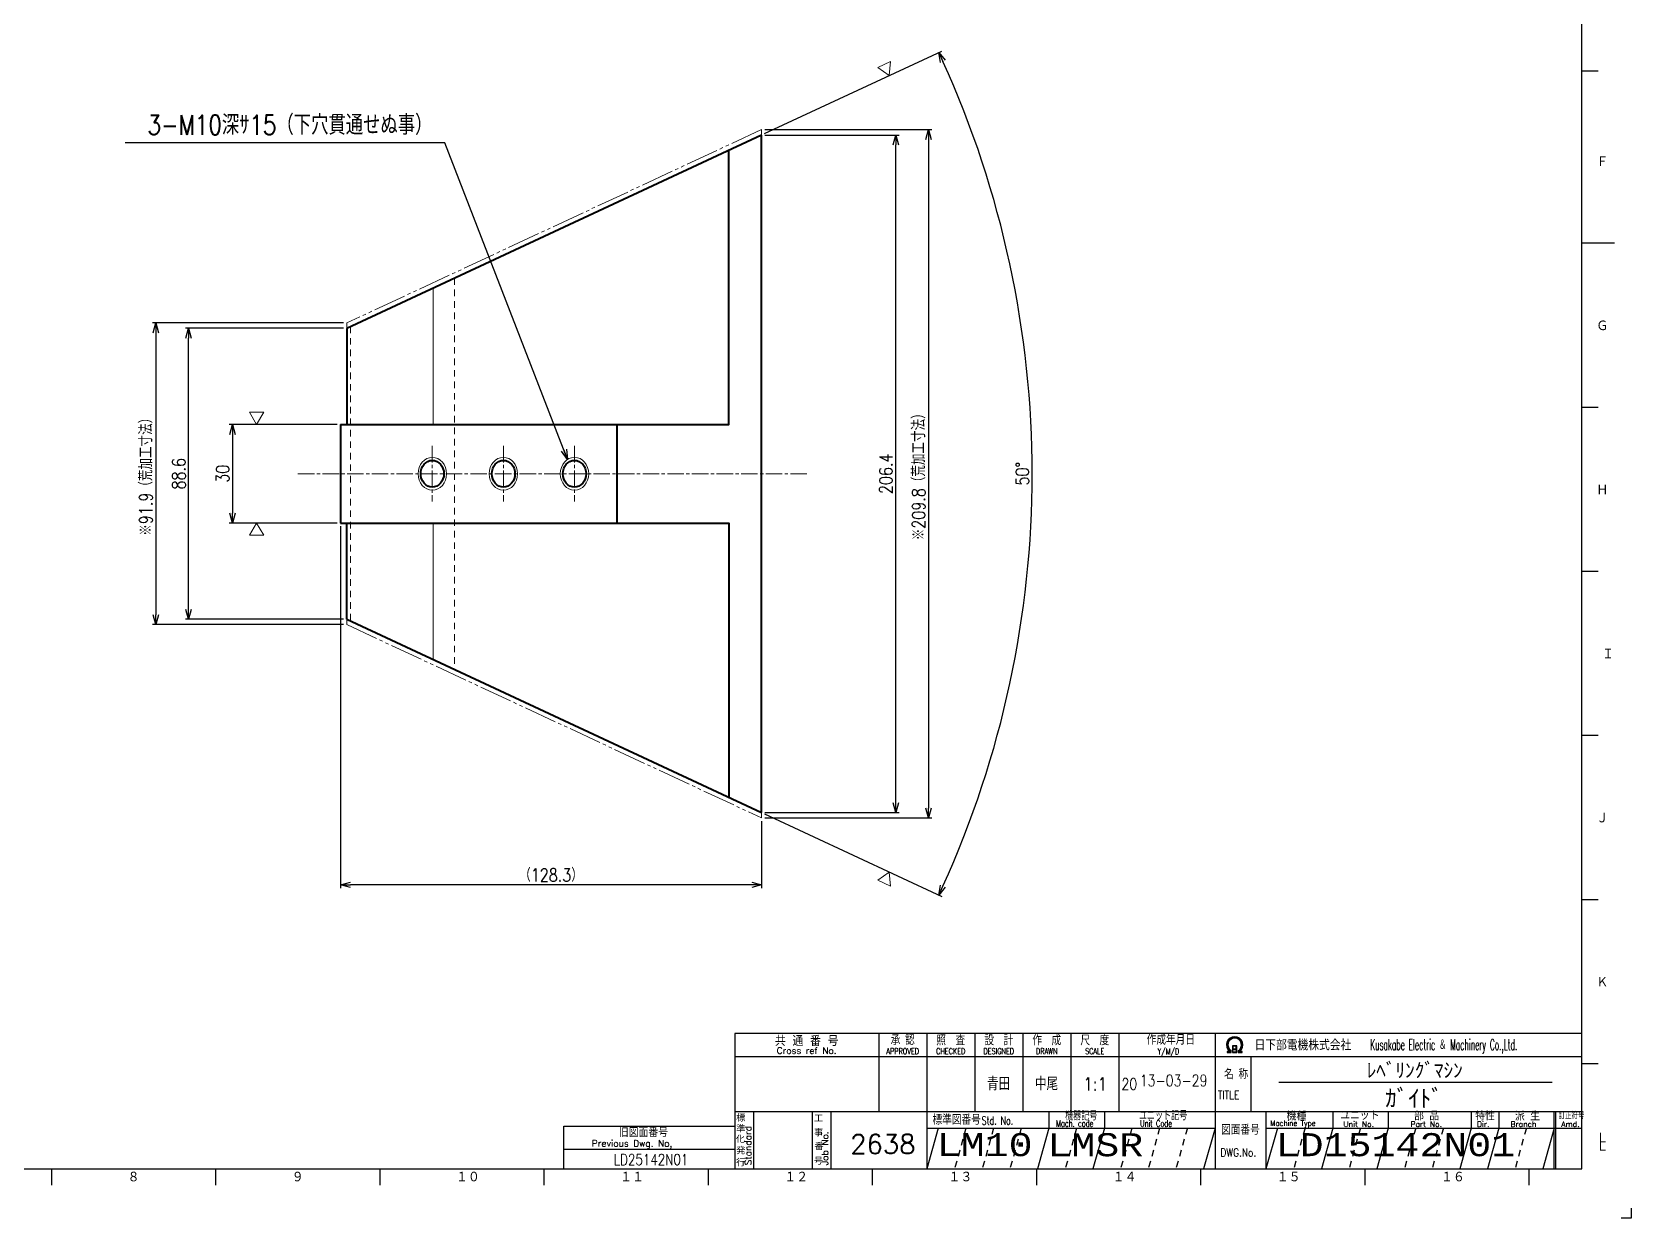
# Model space of a CAD drawing. Header units: millimetres. Extents: x 0 to 841, y 0 to 1188.
# Drawn here: x 354 to 841, y 0 to 361.4 of the extents above; entities that cross this region are included whole.
import ezdxf
from ezdxf.enums import TextEntityAlignment as Align

# ---------------------------------------------------------------- set-up
doc = ezdxf.new("R2010")
doc.units = ezdxf.units.MM
for name, pattern in [('GEN3A', [3.5, 2, -1.5]), ('GEN4A', [15, 10, -1, 1, -1, 1, -1]), ('GEN7A', [7.5, 5, -0.75, 1, -0.75]), ('HIDDEN2', [3.5, 2, -1.5])]:
    doc.linetypes.add(name, pattern=pattern)
doc.layers.get('0').update_dxf_attribs({"linetype": 'CONTINUOUS', "lineweight": 20})
doc.layers.get('DEFPOINTS').update_dxf_attribs({"linetype": 'CONTINUOUS'})
for name, color, linetype, lineweight in [('2', 5, 'CONTINUOUS', 40), ('3A', 6, 'HIDDEN2', 20), ('4', 3, 'CONTINUOUS', 13), ('4A', 3, 'GEN4A', 13), ('5', 3, 'CONTINUOUS', 13), ('7A', 4, 'GEN7A', 13), ('8', 1, 'CONTINUOUS', 13)]:
    doc.layers.add(name, color=color, linetype=linetype, lineweight=lineweight)
doc.layers.add('RAHM2', color=1, linetype='CONTINUOUS')
doc.styles.add('DIMENSION', font='monotxt.shx', dxfattribs={"bigfont": 'bigfont.shx'})
doc.styles.get("Standard").update_dxf_attribs({"font": 'romans.shx', "width": 0.8, "bigfont": 'extfont2.shx'})
doc.dimstyles.new('GEN-ISO', dxfattribs={"dimtxt": 4, "dimasz": 3, "dimexe": 1, "dimexo": 1, "dimgap": 1, "dimtad": 3, "dimrnd": 0.01, "dimdsep": 46, "dimtxsty": 'Standard', "dimblk": 'OPEN30', "dimcen": 0, "dimclrt": 7, "dimadec": 3, "dimazin": 2, "dimtp": 0.1, "dimtm": 0.1, "dimtfac": 0.6, "dimtmove": 2, "dimatfit": 3, "dimldrblk": 'OPEN30', "dimfxl": 1, "dimarcsym": 0})
doc.dimstyles.new('GEN-ISO$0', dxfattribs={"dimtxt": 4, "dimasz": 3, "dimexe": 1, "dimexo": 1, "dimgap": 1, "dimtad": 3, "dimrnd": 0.01, "dimdsep": 46, "dimtxsty": 'Standard', "dimblk": 'OPEN30', "dimcen": 0, "dimclrt": 7, "dimazin": 2, "dimtp": 0.1, "dimtm": 0.1, "dimtfac": 0.6, "dimtmove": 2, "dimatfit": 3, "dimldrblk": 'OPEN30', "dimfxl": 1, "dimarcsym": 0})

# ---------------------------------------------------------------- blocks, each defined once
blk = doc.blocks.new('1A1ﾌﾞﾋﾝ')
at = {"layer": 'RAHM2', "color": 5, "linetype": 'Continuous'}
for p, q in [((826, 15), (826, 579)), ((831, 349.5), (826, 349.5)), ((836, 297), (826, 297)), ((831, 247), (826, 247)), ((831, 197), (826, 197)), ((831, 147), (826, 147)), ((831, 97), (826, 97)), ((831, 47), (826, 47)), ((25, 15), (826, 15)), ((360, 10), (360, 15)), ((410, 10), (410, 15)), ((460, 10), (460, 15)), ((510, 10), (510, 15)), ((560, 10), (560, 15)), ((610, 10), (610, 15)), ((660, 10), (660, 15)), ((710, 10), (710, 15)), ((760, 10), (760, 15)), ((810, 10), (810, 15)), ((841, 0), (838, 0)), ((841, 3), (841, 0))]:
    blk.add_line(p, q, dxfattribs=at)
at = {"layer": 'RAHM2', "color": 7, "linetype": 'Continuous'}
for p, q in [((611.93, 56.26), (611.93, 32.42)), ((626.55, 56.26), (626.55, 15)), ((641.18, 56.26), (641.18, 32.42)), ((655.8, 56.26), (655.8, 32.42)), ((670.43, 56.26), (670.43, 32.42)), ((685.05, 56.26), (685.05, 32.42)), ((714.3, 56.26), (714.3, 15)), ((568.05, 49.26), (826, 49.26)), ((685.05, 49.26), (685.05, 32.42)), ((714.3, 49.26), (714.3, 49.26)), ((725.17, 49.26), (725.17, 32.42)), ((568.05, 32.42), (826, 32.42)), ((573.77, 32.42), (573.77, 15)), ((591.59, 32.42), (591.59, 15)), ((597.3, 32.42), (597.3, 15)), ((663.73, 32.42), (663.73, 27.42)), ((680.59, 32.42), (680.59, 27.42)), ((729.82, 32.42), (729.82, 15)), ((750.15, 32.42), (750.15, 27.42)), ((767, 32.42), (767, 27.42)), ((792.29, 32.42), (792.29, 27.42)), ((800.72, 32.42), (800.72, 27.42)), ((817.57, 15), (817.57, 32.42)), ((818.07, 15), (818.07, 32.42)), ((516, 28), (568.05, 28)), ((516, 15), (516, 28)), ((626.55, 27.42), (714.3, 27.42)), ((729.82, 27.42), (826, 27.42)), ((516, 21), (568.05, 21))]:
    blk.add_line(p, q, dxfattribs=at)
at = {"layer": 'RAHM2', "color": 3, "linetype": 'Continuous'}
for p, q in [((733.73, 41.35), (817.03, 41.35)), ((630.02, 27.42), (626.55, 15)), ((663.73, 27.42), (660.26, 15)), ((680.59, 27.42), (677.12, 15)), ((714.3, 27.42), (710.83, 15)), ((750.15, 27.42), (746.68, 15)), ((767, 27.42), (763.54, 15)), ((792.29, 27.42), (788.82, 15)), ((800.72, 27.42), (797.25, 15))]:
    blk.add_line(p, q, dxfattribs=at)
at = {"layer": 'RAHM2', "color": 3, "linetype": 'GEN3A'}
for p, q in [((638.44, 27.42), (634.98, 15)), ((646.87, 27.42), (643.41, 15)), ((655.3, 27.42), (651.84, 15)), ((672.16, 27.42), (668.69, 15)), ((689.01, 27.42), (685.55, 15)), ((697.44, 27.42), (693.98, 15)), ((705.87, 27.42), (702.41, 15)), ((741.72, 27.42), (738.25, 15)), ((758.57, 27.42), (755.11, 15)), ((775.43, 27.42), (771.97, 15)), ((783.86, 27.42), (780.39, 15)), ((809.14, 27.42), (805.68, 15))]:
    blk.add_line(p, q, dxfattribs=at)
at = {"layer": 'RAHM2', "color": 5, "linetype": 'Continuous'}
blk.add_lwpolyline([(826, 56.26), (568.05, 56.26), (568.05, 15)], dxfattribs=at)
at = {"layer": 'RAHM2', "color": 7, "linetype": 'Continuous'}
for points in [[(718.02, 50.4), (719.22, 50.4), (719.22, 51.01)], [(718.02, 50.58), (718.97, 50.58), (718.97, 50.91)], [(718.72, 50.82), (718.72, 50.75), (718.02, 50.75), (718.02, 50.4)], [(719.62, 52.51), (719.62, 50.4), (720.92, 50.4), (720.92, 52.51), (719.62, 52.51)], [(719.77, 52.36), (719.77, 51.53), (720.77, 51.53), (720.77, 52.36), (719.77, 52.36)], [(720.77, 51.38), (720.77, 50.55), (719.77, 50.55), (719.77, 51.38), (720.77, 51.38)], [(721.32, 50.98), (721.32, 50.4), (722.58, 50.4), (722.58, 50.75), (721.85, 50.75), (721.85, 50.8)], [(721.57, 50.87), (721.57, 50.58), (722.58, 50.58)]]:
    blk.add_lwpolyline(points, dxfattribs=at)
at = {"layer": 'RAHM2', "color": 3, "linetype": 'Continuous'}
for points in [[(733.29, 27.42), (729.82, 15)], [(817.57, 27.42), (817.57, 27.42), (814.11, 15)]]:
    blk.add_lwpolyline(points, dxfattribs=at)
at = {"layer": 'RAHM2', "color": 7, "linetype": 'Continuous'}
for radius, start, end in [(2.5, 308.2706, 230.8952), (2.28, 303.9949, 234.4013), (2.06, 299.8294, 238.4756)]:
    blk.add_arc((720.3, 52.76), radius, start, end, dxfattribs=at)
at = {"layer": 'RAHM2', "color": 5, "linetype": 'Continuous'}
for s, height, p in [('Ｆ', 3.31, (830.43, 320.24)), ('Ｇ', 3.31, (830.43, 270.24)), ('Ｈ', 3.31, (830.43, 220.24)), ('Ｉ', 3.31, (832.19, 170.24)), ('Ｊ', 3.31, (830.43, 120.24)), ('Ｋ', 3.31, (830.43, 70.24)), ('Ｌ', 3.31, (830.43, 22.74)), ('Ｌ', 3.31, (830.43, 20.24)), ('８', 3.31, (383.1, 10.87)), ('９', 3.31, (433.1, 10.87)), ('１０', 3.311, (483.1, 10.87)), ('１１', 3.311, (533.1, 10.87)), ('１２', 3.311, (583.1, 10.87)), ('１３', 3.311, (633.1, 10.87)), ('１４', 3.311, (683.1, 10.87)), ('１５', 3.311, (733.1, 10.87)), ('１６', 3.311, (783.1, 10.87))]:
    blk.add_text(s, height=height, dxfattribs=at).set_placement(p)
at = {"layer": 'RAHM2', "color": 7, "linetype": 'Continuous'}
for s, height, p in [('共 通 番 号', 3, (589.93, 54.14)), ('Cross ref No.', 2, (589.93, 51.01))]:
    blk.add_text(s, height=height, dxfattribs=at).set_placement(p, align=Align.MIDDLE)
for s, height, width, p in [('承 認', 3, 0.7, (619.18, 54.35)), ('照  査', 3, 0.7, (633.8, 54.35)), ('設  計', 3, 0.7, (648.43, 54.35)), ('作  成', 3, 0.7, (663.05, 54.35)), ('尺  度', 3, 0.7, (677.67, 54.35)), ('APPROVED', 1.8, 0.8, (619.18, 50.85)), ('CHECKED', 1.8, 0.8, (633.8, 50.85)), ('DESIGNED', 1.8, 0.8, (648.43, 50.85)), ('DRAWN', 1.8, 0.8, (663.05, 50.85)), ('SCALE', 1.8, 0.8, (677.67, 50.85)), ('DWG.No.', 2.5, 0.8, (721.41, 19.96))]:
    blk.add_text(s, height=height, dxfattribs=dict(at, width=width)).set_placement(p, align=Align.MIDDLE)
for s, height, width, p in [('作成年月日', 3, 0.7, (693.49, 52.82)), ('Kusakabe Electric ＆ Machinery Co.,Ltd.', 3.3108, 0.5, (761.56, 51.19)), ('Y/M/D', 1.8, 0.8, (696.79, 49.87)), ('名 称', 3, 0.7, (717.06, 42.33)), ('20', 3.5, 0.8, (685.81, 39.08)), ('TITLE', 2.5, 0.8, (715.18, 36.25)), ('標準図番号', 3, 0.7, (628.26, 28.44)), ('Std. No.', 2.5, 0.7, (643.23, 28.44)), ('Mach. code', 2, 0.7, (665.86, 27.83)), ('機器記号', 2.5, 0.7, (668.65, 29.77)), ('ユニット記号', 2.5, 0.7, (691.14, 29.85)), ('Unit Code', 2, 0.7, (691.45, 27.83)), ('Machine Type', 1.7, 0.9, (731.15, 28.05)), ('訂正符号', 2, 0.7, (818.96, 30.16)), ('図面番号', 3, 0.7, (716.15, 25.37))]:
    blk.add_text(s, height=height, dxfattribs=dict(at, width=width)).set_placement(p)
at = {"layer": 'RAHM2', "color": 7, "linetype": 'Continuous', "width": 0.844147}
blk.add_text('日下部電機株式会社', height=3.311, dxfattribs=at).set_placement((726.35, 51.06), (755.79, 51.06), align=Align.FIT)
at = {"layer": 'RAHM2', "color": 7, "linetype": 'Continuous'}
for s, height, p in [('標', 2, (568.44, 29.43)), ('工', 2, (592.15, 29.24)), ('機種', 2.4, (736.08, 29.76)), ('ユニット', 2.4, (752.39, 29.96)), ('Unit No.', 1.7, (753.39, 27.76)), ('Part No.', 1.7, (773.81, 27.76)), ('部 品', 2.4, (774.93, 29.79)), ('特性', 2.4, (793.55, 29.78)), ('Dir.', 1.7, (794.09, 27.76)), ('Branch', 1.7, (804.28, 27.76)), ('派 生', 2.4, (805.65, 29.72)), ('Amd.', 1.7, (819.74, 27.76)), ('旧図面番号', 2.5, (532.71, 24.69)), ('化', 2, (568.37, 22.95)), ('準', 2, (568.47, 26.11)), ('事', 2, (592.17, 24.92)), ('Previous Dwg. No,', 2, (524.5, 21.75)), ('発', 2, (568.46, 19.47)), ('番', 2, (592.31, 20.76)), ('行', 2, (568.43, 15.82)), ('行', 2, (568.46, 15.82)), ('号', 2, (592.11, 16.28))]:
    blk.add_text(s, height=height, dxfattribs=at).set_placement(p)
for s, p in [('Standard', (573.07, 16.05)), ('Job No.', (596.5, 16.05))]:
    blk.add_text(s, height=2, rotation=90, dxfattribs=at).set_placement(p)
at = {"layer": 'RAHM2', "color": 5, "linetype": 'Continuous', "width": 0.7}
for tag, p in [('HEADER3', (35, 566.01)), ('HEADER4', (54.75, 566)), ('HEADER15', (74.49, 566)), ('HEADER16', (94.43, 566))]:
    blk.add_attdef(tag, text='', height=6, dxfattribs=at).set_placement(p, align=Align.MIDDLE)
at = {"layer": 'RAHM2', "color": 7, "linetype": 'Continuous'}
blk.add_attdef('HEADER5', text='', height=2.5, dxfattribs=at).set_placement((63.69, 559.1), align=Align.BOTTOM_RIGHT)
for tag, height, width, p in [('HEADER25', 3.2, 0.63, (46.91, 45.38)), ('HEADER23', 3.33, 0.8, (71.4, 45.2)), ('HEADER24', 3.5, 0.8, (92.57, 45.22)), ('HEADER1', 5, 0.9, (775.12, 45.15)), ('HEADER22', 3.2, 0.63, (46.91, 38.38)), ('HEADER20', 3.33, 0.8, (71.4, 38.2)), ('HEADER21', 3.5, 0.8, (92.57, 38.22)), ('HEADER7', 5, 0.8, (590.38, 40.8)), ('GEN-TITLE-SCA', 4, 0.85, (677.79, 40.85)), ('HEADER2', 6, 0.9, (774.89, 36.68)), ('HEADER19', 3.2, 0.63, (46.91, 31.38)), ('HEADER17', 3.33, 0.8, (71.4, 31.2)), ('HEADER18', 3.5, 0.8, (92.57, 31.22)), ('HEADER11', 3.2, 0.63, (46.91, 24.38)), ('HEADER9', 3.33, 0.8, (71.4, 24.2)), ('HEADER10', 3.5, 0.8, (92.57, 24.22)), ('HEADER14', 3.31, 0.8, (542.54, 17.82))]:
    blk.add_attdef(tag, text='', height=height, dxfattribs=dict(at, width=width)).set_placement(p, align=Align.MIDDLE)
at = {"layer": 'RAHM2', "color": 7, "linetype": 'Continuous', "width": 0.8}
blk.add_attdef('GEN-TITLE-DAT', text='', height=3.5, dxfattribs=at).set_placement((691.35, 39.1), align=Align.BOTTOM_LEFT)
at = {"layer": 'RAHM2', "color": 5, "linetype": 'Continuous'}
blk.add_attdef('HEADER6', text='', height=5.8, dxfattribs=at).set_placement((623.09, 17.9), align=Align.BOTTOM_RIGHT)
at = {"layer": 'RAHM2', "color": 5, "linetype": 'Continuous', "style": 'DIMENSION', "width": 1.2}
for tag, p in [('HEADER13', (629.56, 16.75)), ('HEADER12', (663.26, 16.72)), ('GEN-TITLE-DWG', (732.79, 16.74))]:
    blk.add_attdef(tag, text='', height=7.02, dxfattribs=at).set_placement(p, align=Align.BOTTOM_LEFT)
at = {"layer": 'RAHM2', "color": 5, "linetype": 'Continuous', "style": 'DIMENSION'}
blk.add_attdef('HEADER8', text='', height=7.02, dxfattribs=at).set_placement((824.55, 16.71), align=Align.BOTTOM_RIGHT)
blk = doc.blocks.new('_Open30')
at = {"color": 0, "linetype": 'ByBlock', "lineweight": -2}
for p, q in [((-1, 0.27), (0, 0)), ((0, 0), (-1, -0.27)), ((0, 0), (-1, 0))]:
    blk.add_line(p, q, dxfattribs=at)
blk = doc.blocks.new('*D17')
at = {"layer": '5', "color": 0, "lineweight": -2, "transparency": 16777216}
for p, q in [((446.95, 241.78), (414.05, 241.78)), ((415.05, 238.78), (415.05, 214.78)), ((446.95, 211.78), (414.05, 211.78))]:
    blk.add_line(p, q, dxfattribs=at)
at = {"layer": 'DEFPOINTS', "color": 0, "transparency": 16777216}
for p in [(447.95, 241.78), (415.05, 211.78), (447.95, 211.78)]:
    blk.add_point(p, dxfattribs=at)
at = {"layer": '5', "color": 0, "lineweight": -2, "transparency": 16777216, "xscale": 3, "yscale": 3, "zscale": 3}
for p, rotation in [((415.05, 241.78), 90), ((415.05, 211.78), 270)]:
    blk.add_blockref('_Open30', p, dxfattribs=dict(at, rotation=rotation))
at = {"layer": '5', "color": 7, "transparency": 16777216, "insert": (412.05, 226.78), "char_height": 4, "attachment_point": 5, "rotation": 90}
blk.add_mtext('30', dxfattribs=at)
blk = doc.blocks.new('*D18')
at = {"layer": '5', "color": 0, "lineweight": -2, "transparency": 16777216}
for p, q in [((448.88, 271.1), (400.7, 271.1)), ((401.7, 185.46), (401.7, 268.1)), ((448.88, 182.46), (400.7, 182.46))]:
    blk.add_line(p, q, dxfattribs=at)
at = {"layer": 'DEFPOINTS', "color": 0, "transparency": 16777216}
for p in [(401.7, 271.1), (449.88, 271.1), (449.88, 182.46)]:
    blk.add_point(p, dxfattribs=at)
at = {"layer": '5', "color": 0, "lineweight": -2, "transparency": 16777216, "xscale": 3, "yscale": 3, "zscale": 3}
for p, rotation in [((401.7, 271.1), 90), ((401.7, 182.46), 270)]:
    blk.add_blockref('_Open30', p, dxfattribs=dict(at, rotation=rotation))
at = {"layer": '5', "color": 7, "transparency": 16777216, "insert": (398.7, 226.78), "char_height": 4, "attachment_point": 5, "rotation": 90}
blk.add_mtext('88.6', dxfattribs=at)
blk = doc.blocks.new('*D19')
at = {"layer": '5', "color": 0, "lineweight": -2, "transparency": 16777216}
for p, q in [((577.2, 330), (618.06, 330)), ((617.06, 126.56), (617.06, 327)), ((577.2, 123.56), (618.06, 123.56))]:
    blk.add_line(p, q, dxfattribs=at)
at = {"layer": 'DEFPOINTS', "color": 0, "transparency": 16777216}
for p in [(576.2, 330), (617.06, 330), (576.2, 123.56)]:
    blk.add_point(p, dxfattribs=at)
at = {"layer": '5', "color": 0, "lineweight": -2, "transparency": 16777216, "xscale": 3, "yscale": 3, "zscale": 3}
for p, rotation in [((617.06, 330), 90), ((617.06, 123.56), 270)]:
    blk.add_blockref('_Open30', p, dxfattribs=dict(at, rotation=rotation))
at = {"layer": '5', "color": 7, "transparency": 16777216, "insert": (614.06, 226.78), "char_height": 4, "attachment_point": 5, "rotation": 90}
blk.add_mtext('206.4', dxfattribs=at)
blk = doc.blocks.new('*D20')
at = {"layer": '5', "color": 0, "lineweight": -2, "transparency": 16777216}
for p, q in [((577.11, 330.42), (631.06, 355.58)), ((577.11, 123.14), (631.06, 97.98))]:
    blk.add_line(p, q, dxfattribs=at)
blk.add_arc((354.85, 226.78), 303.77, 335.5659, 24.4341, dxfattribs=at)
at = {"layer": 'DEFPOINTS', "color": 0, "transparency": 16777216}
for p in [(576.2, 330), (449.88, 271.1), (449.88, 182.46), (655.41, 182.76), (576.2, 123.56)]:
    blk.add_point(p, dxfattribs=at)
at = {"layer": '5', "color": 0, "lineweight": -2, "transparency": 16777216, "xscale": 3, "yscale": 3, "zscale": 3}
for p, rotation in [((630.15, 355.16), 114.7170723129634), ((630.15, 98.4), 245.2829276870364)]:
    blk.add_blockref('_Open30', p, dxfattribs=dict(at, rotation=rotation))
at = {"layer": '5', "color": 7, "transparency": 16777216, "insert": (655.61, 226.78), "char_height": 4, "attachment_point": 5, "rotation": 90}
blk.add_mtext('50°', dxfattribs=at)
blk = doc.blocks.new('*D22')
at = {"layer": '5', "color": 0, "lineweight": -2, "transparency": 16777216}
for p, q in [((447.95, 210.78), (447.95, 100.49)), ((576.2, 120.91), (576.2, 100.49)), ((573.2, 101.49), (450.95, 101.49))]:
    blk.add_line(p, q, dxfattribs=at)
at = {"layer": 'DEFPOINTS', "color": 0, "transparency": 16777216}
for p in [(447.95, 211.78), (576.2, 121.91), (447.95, 101.49)]:
    blk.add_point(p, dxfattribs=at)
at = {"layer": '5', "color": 0, "lineweight": -2, "transparency": 16777216, "xscale": 3, "yscale": 3, "zscale": 3, "rotation": 180}
blk.add_blockref('_Open30', (447.95, 101.49), dxfattribs=at)
at = {"layer": '5', "color": 0, "lineweight": -2, "transparency": 16777216, "xscale": 3, "yscale": 3, "zscale": 3}
blk.add_blockref('_Open30', (576.2, 101.49), dxfattribs=at)
at = {"layer": '5', "color": 7, "transparency": 16777216, "insert": (512.07, 104.49), "char_height": 4, "attachment_point": 5}
blk.add_mtext('（128.3）', dxfattribs=at)
blk = doc.blocks.new('*D35')
at = {"layer": '5', "color": 0, "lineweight": -2, "transparency": 16777216}
for p, q in [((448.88, 272.75), (390.7, 272.75)), ((391.7, 269.75), (391.7, 183.81)), ((448.88, 180.81), (390.7, 180.81))]:
    blk.add_line(p, q, dxfattribs=at)
at = {"layer": 'DEFPOINTS', "color": 0, "transparency": 16777216}
for p in [(449.88, 272.75), (391.7, 180.81), (449.88, 180.81)]:
    blk.add_point(p, dxfattribs=at)
at = {"layer": '5', "color": 0, "lineweight": -2, "transparency": 16777216, "xscale": 3, "yscale": 3, "zscale": 3}
for p, rotation in [((391.7, 272.75), 90), ((391.7, 180.81), 270)]:
    blk.add_blockref('_Open30', p, dxfattribs=dict(at, rotation=rotation))
at = {"layer": '5', "color": 7, "transparency": 16777216, "insert": (388.7, 226.78), "char_height": 4, "attachment_point": 5, "rotation": 90}
blk.add_mtext('※91.9（荒加工寸法）', dxfattribs=at)
blk = doc.blocks.new('*D36')
at = {"layer": '5', "color": 0, "lineweight": -2, "transparency": 16777216}
for p, q in [((577.2, 331.66), (628.06, 331.66)), ((627.06, 328.66), (627.06, 124.91)), ((577.2, 121.91), (628.06, 121.91))]:
    blk.add_line(p, q, dxfattribs=at)
at = {"layer": 'DEFPOINTS', "color": 0, "transparency": 16777216}
for p in [(576.2, 331.66), (576.2, 121.91), (627.06, 121.91)]:
    blk.add_point(p, dxfattribs=at)
at = {"layer": '5', "color": 0, "lineweight": -2, "transparency": 16777216, "xscale": 3, "yscale": 3, "zscale": 3}
for p, rotation in [((627.06, 331.66), 90), ((627.06, 121.91), 270)]:
    blk.add_blockref('_Open30', p, dxfattribs=dict(at, rotation=rotation))
at = {"layer": '5', "color": 7, "transparency": 16777216, "insert": (624.06, 226.78), "char_height": 4, "attachment_point": 5, "rotation": 90}
blk.add_mtext('※209.8（荒加工寸法）', dxfattribs=at)

msp = doc.modelspace()

# ---------------------------------------------------------------- linework, layer by layer
at = {"layer": '2'}
for p, q in [((576.2, 330), (449.882, 271.097)), ((576.2, 123.562), (576.2, 330)), ((449.882, 271.097), (449.882, 241.781)), ((447.945, 241.781), (447.945, 211.781)), ((532.2, 211.781), (532.2, 241.781)), ((449.882, 182.465), (449.882, 211.781)), ((449.882, 182.465), (576.2, 123.562))]:
    msp.add_line(p, q, dxfattribs=at)
for points in [[(447.945, 241.781), (566.2, 241.781), (566.2, 325.337)], [(447.945, 211.781), (566.2, 211.781), (566.2, 128.225)]]:
    msp.add_lwpolyline(points, dxfattribs=at)
for centre in [(475.909, 226.781), (497.559, 226.781), (519.21, 226.781)]:
    msp.add_ellipse(centre, major_axis=(0, 4.08), ratio=0.8660254, dxfattribs=at)
at = {"layer": '3A'}
for p, q in [((482.669, 286.386), (482.669, 167.176)), ((451.037, 271.635), (451.037, 181.926))]:
    msp.add_line(p, q, dxfattribs=at)
at = {"layer": '4'}
for p, q in [((476.134, 283.338), (476.134, 241.781)), ((476.134, 170.224), (476.134, 211.781))]:
    msp.add_line(p, q, dxfattribs=at)
for centre in [(475.909, 226.781), (497.559, 226.781), (519.21, 226.781)]:
    msp.add_ellipse(centre, major_axis=(0, 5), ratio=0.8660254, dxfattribs=at)
at = {"layer": '4A'}
for p, q in [((576.2, 331.655), (449.882, 272.752)), ((576.2, 330), (576.2, 331.655)), ((449.882, 271.097), (449.882, 272.752)), ((449.882, 180.81), (449.882, 182.465)), ((449.882, 180.81), (576.2, 121.907)), ((576.2, 121.907), (576.2, 123.562))]:
    msp.add_line(p, q, dxfattribs=at)
at = {"layer": '7A'}
for p, q in [((475.909, 235.263), (475.909, 218.299)), ((497.559, 235.263), (497.559, 218.299)), ((519.21, 235.263), (519.21, 218.299)), ((434.992, 226.781), (590.055, 226.781))]:
    msp.add_line(p, q, dxfattribs=at)
at = {"layer": '8'}
for points in [[(615.099, 348.139), (615.476, 352.452), (611.552, 350.622), (615.099, 348.139)], [(422.41, 241.781), (424.575, 245.531), (420.245, 245.531), (422.41, 241.781)], [(422.41, 211.781), (424.575, 208.031), (420.245, 208.031), (422.41, 211.781)], [(615.099, 105.423), (615.476, 101.11), (611.552, 102.94), (615.099, 105.423)]]:
    msp.add_lwpolyline(points, close=True, dxfattribs=at)

# ---------------------------------------------------------------- block references
at = {"layer": '2'}
ref = msp.add_blockref('1A1ﾌﾞﾋﾝ', (0, 0), dxfattribs=at)
ref.add_attrib('GEN-TITLE-DWG', 'LD15142N01', dxfattribs={"layer": 'RAHM2', "color": 5, "linetype": 'Continuous', "height": 7.023, "style": 'DIMENSION', "width": 1.2}).set_placement((732.79, 16.735), align=Align.BOTTOM_LEFT)
ref.add_attrib('GEN-TITLE-DAT', '13-03-29', dxfattribs={"layer": 'RAHM2', "color": 7, "linetype": 'Continuous', "height": 3.5, "width": 0.8}).set_placement((691.353, 39.102), align=Align.BOTTOM_LEFT)
ref.add_attrib('GEN-TITLE-SCA', '1:1', dxfattribs={"layer": 'RAHM2', "color": 7, "linetype": 'Continuous', "height": 4, "width": 0.85}).set_placement((677.791, 40.85), align=Align.MIDDLE)
ref.add_attrib('HEADER1', 'ﾚﾍﾞﾘﾝｸﾞﾏｼﾝ', dxfattribs={"layer": 'RAHM2', "color": 7, "linetype": 'Continuous', "height": 5, "width": 0.9}).set_placement((775.122, 45.147), align=Align.MIDDLE)
ref.add_attrib('HEADER2', 'ｶﾞｲﾄﾞ', dxfattribs={"layer": 'RAHM2', "color": 7, "linetype": 'Continuous', "height": 6, "width": 0.9}).set_placement((774.894, 36.678), align=Align.MIDDLE)
ref.add_attrib('HEADER6', '2638', dxfattribs={"layer": 'RAHM2', "color": 5, "linetype": 'Continuous', "height": 5.8}).set_placement((623.088, 17.9), align=Align.BOTTOM_RIGHT)
ref.add_attrib('HEADER12', 'LMSR', dxfattribs={"layer": 'RAHM2', "color": 5, "linetype": 'Continuous', "height": 7.023, "style": 'DIMENSION', "width": 1.2}).set_placement((663.258, 16.719), align=Align.BOTTOM_LEFT)
ref.add_attrib('HEADER13', 'LM10', dxfattribs={"layer": 'RAHM2', "color": 5, "linetype": 'Continuous', "height": 7.023, "style": 'DIMENSION', "width": 1.2}).set_placement((629.556, 16.745), align=Align.BOTTOM_LEFT)
ref.add_attrib('HEADER14', 'LD25142N01', dxfattribs={"layer": 'RAHM2', "color": 7, "linetype": 'Continuous', "height": 3.311, "width": 0.8}).set_placement((542.537, 17.815), align=Align.MIDDLE)

# ---------------------------------------------------------------- texts
at = {"layer": '5', "color": 52}
for s, insert, char_height, attachment_point in [('3-M10深ｻ15（下穴貫通せぬ事）', (475.953, 333.037), 6, 6), ('青田', (644.854, 40.914), 4, 4), ('中尾', (659.478, 40.914), 4, 4)]:
    msp.add_mtext(s, dxfattribs=dict(at, insert=insert, char_height=char_height, attachment_point=attachment_point))

# ---------------------------------------------------------------- dimensions: what is measured, and where the dimension line sits
at = {"layer": '5'}
dim = msp.add_angular_dim_2l(base=(655.406, 182.755), line1=((576.2, 330), (449.882, 271.097)), line2=((449.882, 182.465), (576.2, 123.562)), dimstyle='GEN-ISO', override={"dimrnd": 0.1, "dimadec": 3, "dimazin": 2, "dimtmove": 0}, dxfattribs=at)
dim.commit()
dim.dimension.update_dxf_attribs({"geometry": '*D20', "text_midpoint": (655.613, 226.781)})
for base, p1, p2, picture, middle in [((627.059, 121.907), (576.2, 331.655), (576.2, 121.907), '*D36', (624.059, 226.781)), ((391.696, 180.81), (449.882, 272.752), (449.882, 180.81), '*D35', (388.696, 226.781))]:
    dim = msp.add_linear_dim(base=base, p1=p1, p2=p2, angle=90, text='※<>（荒加工寸法）', dimstyle='GEN-ISO$0', override={"dimdec": 1}, dxfattribs=at)
    dim.commit()
    dim.dimension.update_dxf_attribs({"geometry": picture, "text_midpoint": middle})
for base, p1, p2, picture, middle in [((617.059, 330), (576.2, 123.562), (576.2, 330), '*D19', (614.059, 226.781)), ((401.696, 271.097), (449.882, 182.465), (449.882, 271.097), '*D18', (398.696, 226.781)), ((415.05, 211.781), (447.945, 241.781), (447.945, 211.781), '*D17', (412.05, 226.781))]:
    dim = msp.add_linear_dim(base=base, p1=p1, p2=p2, angle=90, dimstyle='GEN-ISO', override={"dimrnd": 0.1, "dimtmove": 0}, dxfattribs=at)
    dim.commit()
    dim.dimension.update_dxf_attribs({"geometry": picture, "text_midpoint": middle})
dim = msp.add_linear_dim(base=(447.94518, 101.49398), p1=(576.2002, 121.90688), p2=(447.94518, 211.78097), dimstyle='GEN-ISO', override={"dimrnd": 0.1, "dimpost": '（<>）', "dimtmove": 0}, dxfattribs=at)
dim.commit()
dim.dimension.update_dxf_attribs({"geometry": '*D22', "text_midpoint": (512.07269, 104.49398)})

# ---------------------------------------------------------------- leaders
at = {"layer": '5', "annotation_type": 0, "has_hookline": 1, "hookline_direction": 1, "text_width": 93.44}
msp.add_leader([(517.131, 231.167), (479.761, 327.584), (476.761, 327.584)], dimstyle='GEN-ISO', override={"dimrnd": 0.1}, dxfattribs=at)

doc.saveas('drawing.dxf')
